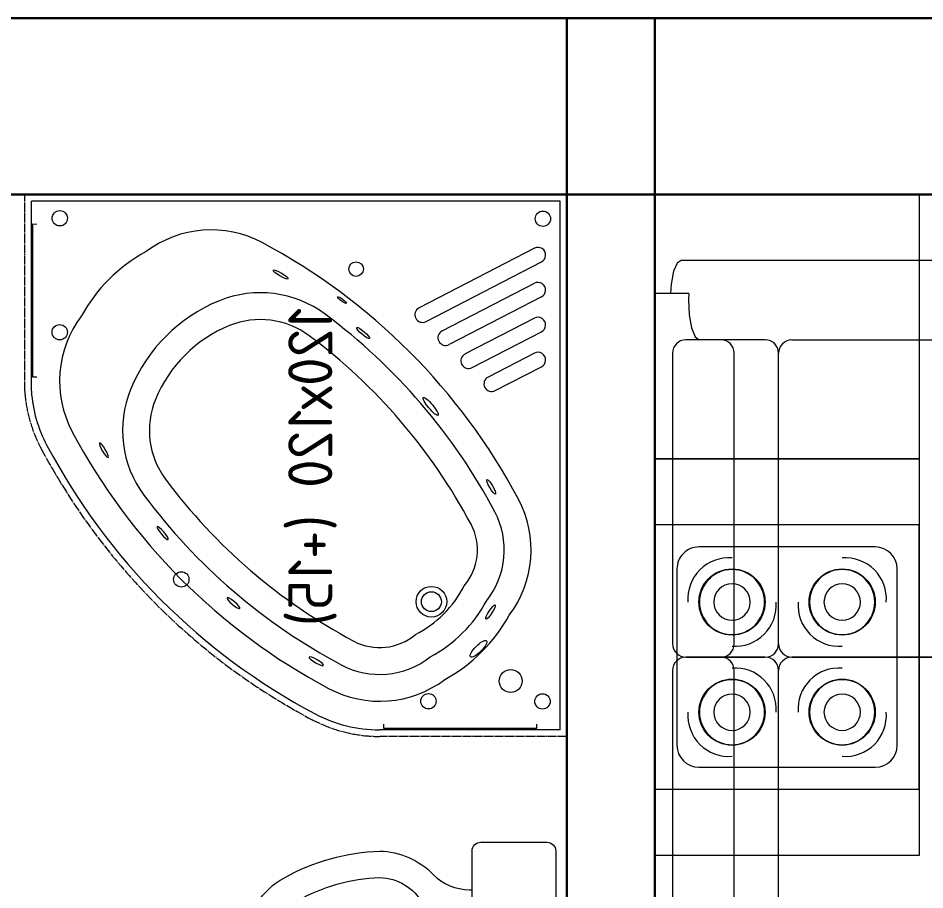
# Model space of a CAD drawing. Header units: millimetres. Extents: x 0 to 145404, y 0 to 194550.
# Drawn here: x 84480 to 86538, y 178718 to 180696 of the extents above; entities that cross this region are included whole.
import ezdxf
from ezdxf.enums import TextEntityAlignment as Align

# ---------------------------------------------------------------- set-up
doc = ezdxf.new("R2010")
doc.units = ezdxf.units.MM
for name, pattern in [('ACAD_ISO02W100', [15, 12, -3]), ('ГОСТ 2.303 5', [24, 20, -1.5, 1, -1.5]), ('секция_тип 7 (18 уч)$0$GOST2.303 4', [7, 5, -2, 0])]:
    doc.linetypes.add(name, pattern=pattern)
doc.layers.add('АР - мебель', color=7, linetype='Continuous', lineweight=9, true_color=0x787878)
for name, color, linetype, lineweight in [('АР - Монолит', 56, 'Continuous', 30), ('АР - Наружная стена', 144, 'Continuous', 30), ('АР - Оборуд', 252, 'Continuous', 0), ('АР - Сантехника', 150, 'Continuous', 9)]:
    doc.layers.add(name, color=color, linetype=linetype, lineweight=lineweight)
doc.styles.add('GOST-2.304_Type-B', font='GOST Common.ttf')

# ---------------------------------------------------------------- blocks, each defined once
blk = doc.blocks.new('k_22')
at = {"ltscale": 600}
for p, q in [((0, 600), (0, 0)), ((600, 600), (0, 600)), ((600, 0), (600, 600)), ((500, 550), (100, 550)), ((50, 500), (50, 100)), ((550, 100), (550, 500)), ((100, 50), (500, 50)), ((0, 0), (600, 0))]:
    blk.add_line(p, q, dxfattribs=at)
for centre in [(175, 425), (425, 425), (175, 175), (425, 175)]:
    blk.add_circle(centre, 75, dxfattribs=at)
for centre, radius, start, end in [((100, 500), 50, 90, 180), ((500, 500), 50, 0, 90), ((167.7, 432.3), 93, 85.4974, 184.5026), ((432.3, 432.3), 93, 355.4974, 94.5026), ((175, 425), 73.8, 0, 180), ((425, 425), 73.8, 0, 180), ((175, 425), 41.3, 0, 180), ((425, 425), 41.3, 0, 180), ((175, 425), 73.8, 180, 0), ((175, 425), 41.3, 180, 0), ((182.3, 417.7), 93, 265.4974, 4.5026), ((417.7, 417.7), 93, 175.4974, 274.5026), ((425, 425), 73.8, 180, 0), ((425, 425), 41.3, 180, 0), ((182.3, 182.3), 93, 355.4974, 94.5026), ((417.7, 182.3), 93, 85.4974, 184.5026), ((175, 175), 73.8, 0, 180), ((425, 175), 73.8, 0, 180), ((175, 175), 41.3, 0, 180), ((425, 175), 41.3, 0, 180), ((167.7, 167.7), 93, 175.4974, 274.5026), ((175, 175), 73.8, 180, 0), ((175, 175), 41.3, 180, 0), ((425, 175), 73.8, 180, 0), ((425, 175), 41.3, 180, 0), ((432.3, 167.7), 93, 265.4974, 4.5026), ((100, 100), 50, 180, 270), ((500, 100), 50, 270, 0)]:
    blk.add_arc(centre, radius, start, end, dxfattribs=at)
blk = doc.blocks.new('КРТД 1800х2000-900 раскладной')
at = {"layer": 'АР - мебель', "linetype": 'ByBlock'}
for p, q in [((-900, 900), (-900, 720)), ((-900, 900), (-100, 900)), ((-100, 900), (-59.9, 900)), ((-50.5, 894.3), (-59.9, 900)), ((-42.4, 875.5), (-50.5, 894.3)), ((-36.9, 846.5), (-42.4, 875.5)), ((-35.6, 825.1), (-36.9, 846.5)), ((-76.2, 811.8), (-77, 825.1)), ((-77, 825.1), (0, 825.1)), ((0, 720.1), (0, 825.1)), ((-77.9, 776.8), (-76.2, 811.8)), ((-83.1, 747), (-77.9, 776.8)), ((-91, 727.1), (-83.1, 747)), ((-100.4, 720.1), (-91, 727.1)), ((-890, 720), (-310.6, 720)), ((-70, 720), (-250.6, 720)), ((0, 720), (0, -720)), ((-920, 690), (-920, -690)), ((-280.6, 690), (-280.6, 30)), ((-280.6, 690), (-280.6, 30)), ((-180, 690), (-180, 30)), ((-40, 30), (-40, 690)), ((-250.6, 0), (-70, 0)), ((-70, 0), (-250.6, 0)), ((-310.6, 0), (-890, 0)), ((-890, 0), (-310.6, 0)), ((-280.6, -30), (-280.6, -690)), ((-280.6, -30), (-280.6, -690)), ((-180, -30), (-180, -690)), ((-40, -690), (-40, -30)), ((-900, -900), (-900, -720)), ((-310.6, -720), (-890, -720)), ((-250.6, -720), (-70, -720)), ((-91, -727.1), (-100.4, -720.1)), ((0, -825.1), (0, -720)), ((-83.1, -747), (-91, -727.1)), ((-77.9, -776.8), (-83.1, -747)), ((-76.2, -811.8), (-77.9, -776.8)), ((-77, -825.1), (-76.2, -811.8)), ((-77, -825.1), (0, -825.1)), ((-36.9, -846.5), (-35.6, -825.1)), ((-42.4, -875.5), (-36.9, -846.5)), ((-50.5, -894.3), (-42.4, -875.5)), ((-900, -900), (-100, -900)), ((-100, -900), (-59.9, -900)), ((-59.9, -900), (-50.5, -894.3))]:
    blk.add_line(p, q, dxfattribs=at)
at = {"layer": 'АР - мебель', "linetype": 'секция_тип 7 (18 уч)$0$GOST2.303 4', "ltscale": 40}
blk.add_lwpolyline([(-890, -720), (-2200, -720), (-2200, 720), (-900, 720)], dxfattribs=at)
at = {"layer": 'АР - мебель', "linetype": 'ByBlock'}
for centre, major_axis, start_param, end_param in [((-890, 690), (21.2, 21.2), 0.785381, 2.356177), ((-310.6, 690), (21.2, 21.2), -0.785416, 0.785381), ((-250.6, 690), (21.2, -21.2), 2.356177, 3.926973), ((-150, 690), (21.2, -21.2), 2.356177, 3.926973), ((-70, 690), (21.2, -21.2), 0.785381, 2.356177), ((-890, 30), (21.2, 21.2), 2.356177, 3.926973), ((-310.6, 30), (21.2, -21.2), 5.49777, 7.068566), ((-250.6, 30), (21.2, 21.2), 2.356177, 3.926973), ((-150, 30), (21.2, 21.2), 2.356177, 3.926973), ((-70, 30), (21.2, -21.2), 5.49777, 7.068566), ((-70, -30), (21.2, 21.2), -0.785416, 0.785381), ((-890, -30), (21.2, 21.2), 0.785381, 2.356177), ((-310.6, -30), (21.2, 21.2), -0.785416, 0.785381), ((-250.6, -30), (21.2, -21.2), 2.356177, 3.926973), ((-150, -30), (21.2, 21.2), 0.785381, 2.356177), ((-890, -690), (21.2, 21.2), 2.356177, 3.926973), ((-310.6, -690), (21.2, 21.2), 3.926973, 5.49777), ((-250.6, -690), (21.2, 21.2), 2.356177, 3.926973), ((-150, -690), (21.2, 21.2), 2.356177, 3.926973), ((-70, -690), (21.2, -21.2), 5.49777, 7.068566)]:
    blk.add_ellipse(centre, major_axis=major_axis, ratio=1, start_param=start_param, end_param=end_param, dxfattribs=at)
blk = doc.blocks.new('Квартира 1К 5200 тип 14')
at = {"layer": 'АР - Монолит'}
blk.add_lwpolyline([(-200, 5200), (-200, 0), (0, 0), (0, 5200)], close=True, dxfattribs=at)
at = {"layer": 'АР - Наружная стена'}
blk.add_lwpolyline([(-9150, 5200), (0, 5200), (0, 5600), (-9150, 5600)], close=True, dxfattribs=at)
at = {"layer": 'АР - Оборуд'}
for points in [[(-800, 5200), (-800, 4600), (-200, 4600), (-200, 5200)], [(-800, 4600), (-800, 3700), (-200, 3700), (-200, 4600)]]:
    blk.add_lwpolyline(points, close=True, dxfattribs=at)
at = {"xscale": -1, "rotation": 180}
blk.add_blockref('КРТД 1800х2000-900 раскладной', (-200, 4150), dxfattribs=at)
at = {"layer": 'АР - Оборуд', "xscale": -1}
blk.add_blockref('k_22', (-200, 3850), dxfattribs=at)
blk = doc.blocks.new('Ванна 120 х 120 (+15)')
at = {"layer": 'АР - Сантехника', "linetype": 'ГОСТ 2.303 5'}
for p, q in [((446.4, 1230), (0, 1230)), ((0, 0), (0, 1230)), ((1230, 0), (1230, 424.6)), ((1230, 0), (0, 0))]:
    blk.add_line(p, q, dxfattribs=at)
at = {"layer": 'АР - Сантехника'}
for p, q in [((446.4, 1215), (15, 1215)), ((15, 15), (15, 1215)), ((15, 32.4), (15, 1198.3)), ((414.9, 1211.4), (67.1, 1211.4)), ((67.1, 1211.4), (67.2, 1202.7)), ((414.9, 1202.7), (414.9, 1211.4)), ((339.3, 807.1), (339.3, 807.1)), ((910.2, 675.1), (910.2, 675.1)), ((1202.3, 416.2), (1211, 416.2)), ((1211, 416.2), (1211, 68.2)), ((1215, 15), (1215, 424.6)), ((122.1, 73.3), (257.5, 335.3)), ((288.4, 319.3), (153, 57.3)), ((309.8, 283), (201.4, 73.4)), ((232.3, 57.4), (340.7, 267)), ((280.8, 73.5), (362.1, 230.8)), ((393, 214.8), (311.7, 57.5)), ((360.1, 73.5), (414.4, 178.5)), ((445.3, 162.5), (391, 57.5)), ((1211, 68.2), (1202.3, 68.2)), ((1215, 15), (15, 15))]:
    blk.add_line(p, q, dxfattribs=at)
at = {"layer": 'АР - Сантехника', "extrusion": (0, 0, -1)}
for centre, major_axis, ratio, start_param, end_param in [((423.7, 904.5), (102.7, 294.2), 0.990411, -0.265278, 0.153152), ((423.7, 904.5), (102.7, 294.2), 0.990411, -0.265278, 0.153152), ((-120.1, -121.4), (-1.2, 1472.9), 0.99914, 0.488619, 1.082177), ((-120.1, -121.4), (-1.2, 1472.9), 0.99914, 0.488619, 1.082177), ((54.2, 1150.5), (0, 17.4), 0.99914, 1.570796326753293, 7.85398163393288), ((423.7, 904.5), (-0.2, 246.3), 0.99914, -0.644252, 0.488619), ((423.7, 904.5), (-0.2, 246.3), 0.99914, -0.644252, 0.488619), ((312.8, 1150.7), (0, 17.4), 0.99914, 1.570796326753293, 7.85398163393288), ((-120.1, -121.4), (-1.2, 1407.6), 0.99914, 0.488619, 1.082177), ((-120.1, -121.4), (-1.2, 1407.6), 0.99914, 0.488619, 1.082177), ((454.9, 776.1), (-0.3, 371.3), 0.99914, -1.067691, -0.503105), ((454.9, 776.1), (-0.3, 371.3), 0.99914, -1.067691, -0.503105), ((535.6, 761.9), (-0.2, 246.3), 0.99914, -0.386918, 0.63974), ((581.3, 649.8), (-0.3, 367.4), 0.99914, -1.183878, -0.386918), ((326.6, 807.1), (-0.2, 246.3), 0.99914, 4.22377, 5.35664), ((326.6, 807.1), (-0.2, 246.3), 0.99914, 4.22377, 5.35664), ((535.6, 761.9), (-0.2, 185.4), 0.99914, -0.386918, 0.63974), ((-120.1, -121.4), (-1.1, 1346.7), 0.99914, 0.63974, 1.082177), ((581.3, 649.8), (-0.3, 306.5), 0.99914, -1.183878, -0.386918), ((-120.1, -121.4), (-1.1, 1285.8), 0.99914, 0.63974, 1.082177), ((873.6, 874.7), (0, 17.4), 0.99914, 1.57079632687496, 7.853981634054546), ((469.2, 695.4), (-0.2, 246.3), 0.99914, 4.072649, 5.099307), ((469.2, 695.4), (-0.2, 185.4), 0.99914, 4.072649, 5.099307), ((1350.7, 1353.1), (-1.2, 1407.6), 0.99914, 3.630212, 4.22377), ((1350.7, 1353.1), (-1.2, 1407.6), 0.99914, 3.630212, 4.22377), ((181.8, 649.2), (-9.8, 16.5), 0.197669, 3.141437283618488, 9.424622590798073), ((1350.7, 1353.1), (-1.1, 1285.8), 0.99914, 3.630212, 4.072649), ((904, 424.6), (-0.3, 311.6), 0.998166, 1.082581, 1.570796), ((1350.7, 1353.1), (-1.1, 1346.7), 0.99914, 3.630212, 4.072649), ((904, 424.6), (-0.2, 246.3), 0.99914, 1.082177, 2.215048), ((904, 424.6), (-0.2, 246.3), 0.99914, 1.082177, 2.215048), ((239.7, 510.2), (-7.46, 9.86), 0.201687, -0.000174, 6.283011), ((169.5, 478), (0, 16.5), 0.99914, 1.570796326776528, 7.853981633956114), ((904, 424.6), (-0.2, 185.4), 0.99914, 1.082177, 2.237677), ((314.5, 462.1), (-12.5, 14.5), 0.197725, 3.141418, 9.424603), ((904, 424.6), (-0.1, 124.5), 0.99914, 1.082177, 2.279442), ((273, 327.3), (0, 17.4), 0.99914, -1.092391, 2.049201), ((775.7, 455.6), (-0.2, 249.5), 0.99914, 2.036859, 2.67553), ((924.2, 307.2), (0, 34.8), 0.99914, 1.570796326758217, 7.853981633937803), ((924.2, 307.2), (0, 22.6), 0.99914, 1.570796326771941, 7.853981633951527), ((1150.2, 313.9), (0, 17.4), 0.99914, 1.570796326722875, 7.85398163390246), ((481.1, 308.9), (-20, 16.7), 0.201766, 3.141414498492336, 9.424599805671923), ((775.7, 455.6), (-0.3, 310.4), 0.99914, 2.059658, 2.652731), ((325.3, 275), (0, 17.4), 0.99914, -1.092391, 2.049201), ((775.7, 455.6), (-0.3, 371.3), 0.99914, 2.073901, 2.638488), ((775.7, 455.6), (-0.3, 371.3), 0.99914, 2.073901, 2.638488), ((377.6, 222.8), (0, 17.4), 0.99914, -1.092391, 2.049201), ((806.9, 327.2), (-0.1, 124.5), 0.99914, 2.432947, 3.630212), ((1031.2, 200.4), (-18.4, -18.4), 0.300193, 3.141877, 9.425062), ((429.9, 170.5), (0, 17.4), 0.99914, -1.092391, 2.049201), ((947.7, 173), (-16, -10.4), 0.197821, 0.000162, 6.283347), ((663.4, 171.5), (-16.5, 9.6), 0.197835, 3.141438377336019, 9.424623684515606), ((806.9, 327.2), (-0.2, 185.4), 0.99914, 2.474712, 3.630212), ((1104.2, 127.3), (0, 26.1), 0.99914, 1.570796326809197, 7.853981633988783), ((806.9, 327.2), (-0.2, 246.3), 0.99914, 2.497341, 3.630212), ((806.9, 327.2), (-0.2, 246.3), 0.99914, 2.497341, 3.630212), ((55.1, 54.2), (0, 17.4), 0.99914, 1.570796326824218, 7.853981634003805), ((137.5, 65.3), (0, 17.4), 0.99914, 2.049201, 5.190794), ((216.9, 65.4), (0, 17.4), 0.99914, 2.049201, 5.190794), ((296.2, 65.5), (0, 17.4), 0.99914, 2.049201, 5.190794), ((375.6, 65.5), (0, 17.4), 0.99914, 2.049201, 5.190794), ((1150.4, 55.1), (0, 17.4), 0.99914, 1.570796326820314, 7.8539816339999)]:
    blk.add_ellipse(centre, major_axis=major_axis, ratio=ratio, start_param=start_param, end_param=end_param, dxfattribs=at)
at = {"layer": 'АР - Сантехника'}
for centre, major_axis, ratio, start_param, end_param in [((580.4, 1050.5), (-16.5, 9.7), 0.197833, 3.141748, 9.424933), ((768.4, 917.1), (-14.5, 12.5), 0.197777, 3.141768, 9.424953), ((927.4, 756.3), (-12.3, 14.7), 0.197721, 3.141767, 9.424952), ((1059.4, 568.4), (-9.6, 16.5), 0.197667, 3.141747, 9.424932)]:
    blk.add_ellipse(centre, major_axis=major_axis, ratio=ratio, start_param=start_param, end_param=end_param, dxfattribs=at)
at = {"layer": 'АР - Сантехника', "linetype": 'ГОСТ 2.303 5'}
for points, knots in [([(447.4, 1230), (457.4, 1229.3), (467.4, 1228.1), (493.8, 1223.8), (510.1, 1219.8), (542, 1209.3), (557.5, 1202.8), (573.9, 1194.4), (575.3, 1193.7), (576.7, 1192.9)], [-0.2652777, -0.2652777, -0.2652777, -0.2652777, -0.1725541, -0.1725541, -0.0171537, -0.0171537, 0.1382467, 0.1382467, 0.1531516, 0.1531516, 0.1531516, 0.1531516]), ([(576.7, 1192.9), (604.4, 1178.2), (631.7, 1162.6), (703.5, 1118.4), (747, 1088.3), (830.6, 1023.7), (870.7, 989.1), (946.9, 916), (983.1, 877.3), (1051.1, 796.5), (1083, 754.2), (1141.3, 667.7), (1167.8, 623.5), (1192, 578.1)], [0.488619, 0.488619, 0.488619, 0.488619, 0.5520029, 0.5520029, 0.6586013, 0.6586013, 0.7651996, 0.7651996, 0.8717979, 0.8717979, 0.9783963, 0.9783963, 1.0821773, 1.0821773, 1.0821773, 1.0821773]), ([(1191.8, 578), (1196.5, 569.1), (1200.8, 559.9), (1211.3, 535), (1216.6, 518.8), (1224.6, 485.9), (1227.4, 469.1), (1229.6, 443.1), (1230, 434), (1230, 424.8)], [1.082581, 1.082581, 1.082581, 1.082581, 1.1751866, 1.1751866, 1.3310514, 1.3310514, 1.4869162, 1.4869162, 1.5707963, 1.5707963, 1.5707963, 1.5707963])]:
    blk.add_open_spline(points, degree=3, knots=knots, dxfattribs=at)
at = {"layer": 'АР - Сантехника', "linetype": 'Continuous', "style": 'GOST-2.304_Type-B'}
blk.add_text('120х120 (+15)', height=100, dxfattribs=at).set_placement((618.4, 582.1), align=Align.MIDDLE_CENTER)
blk = doc.blocks.new('Унитаз_700х440')
at = {"color": 0, "ltscale": 50}
for points in [[(195, -220), (45, -220, -0.414601), (25, -200), (25, 200, -0.414214), (45, 220), (195, 220, -0.414214), (215, 200), (215, -200, -0.414487)], [(327.1, 81.1, -0.261097), (424.4, 140, -0.11879), (612.3, 86.6, -0.608687), (612.3, -86.6, -0.11879), (424.4, -140, -0.261097), (327.1, -81.1, -0.27207)]]:
    blk.add_lwpolyline(points, format="xyb", close=True, dxfattribs=at)
blk.add_lwpolyline([(215, 112.3), (220.9, 112.3, 0.202167), (303, 147, -0.194798), (424.5, 200, -0.119349), (640.7, 139.4, -0.604544), (640.7, -139.4, -0.119349), (424.5, -200, -0.194798), (303, -147, 0.202167), (220.9, -112.3), (215, -112.3)], format="xyb", dxfattribs=at)
for points in [[(120.6, -40), (120.6, 40)], [(159.4, 0), (80.6, 0)]]:
    blk.add_lwpolyline(points, dxfattribs=at)
for centre, radius in [((567.6, 0), 55), ((120.6, 0), 20)]:
    blk.add_circle(centre, radius, dxfattribs=at)
at = {"layer": 'Defpoints', "linetype": 'ACAD_ISO02W100', "lineweight": -2, "ltscale": 10}
blk.add_lwpolyline([(0, -220), (0, 220)], dxfattribs=at)
blk = doc.blocks.new('Квартира 2К 9600 тип 6')
at = {"layer": 'АР - Монолит'}
blk.add_lwpolyline([(0, 9600), (0, 3260), (200, 3260), (200, 9600)], close=True, dxfattribs=at)
at = {"layer": 'АР - Наружная стена', "elevation": 0}
blk.add_lwpolyline([(7050, 10000), (0, 10000), (0, 9600), (7050, 9600)], close=True, dxfattribs=at)
at = {"rotation": 270}
blk.add_blockref('Ванна 120 х 120 (+15)', (200, 9600, 0), dxfattribs=at)
at = {"layer": 'АР - Сантехника', "xscale": -1, "rotation": 180}
blk.add_blockref('Унитаз_700х440', (200, 7910, 0), dxfattribs=at)
blk = doc.blocks.new('V_Section_1')
for name, p in [('Квартира 1К 5200 тип 14', (9150, -5600)), ('Квартира 2К 9600 тип 6', (8950, -10000))]:
    blk.add_blockref(name, p)

msp = doc.modelspace()

# ---------------------------------------------------------------- block references
at = {"xscale": -1}
msp.add_blockref('V_Section_1', (94875.5, 180696.1), dxfattribs=at)

doc.saveas('drawing.dxf')
